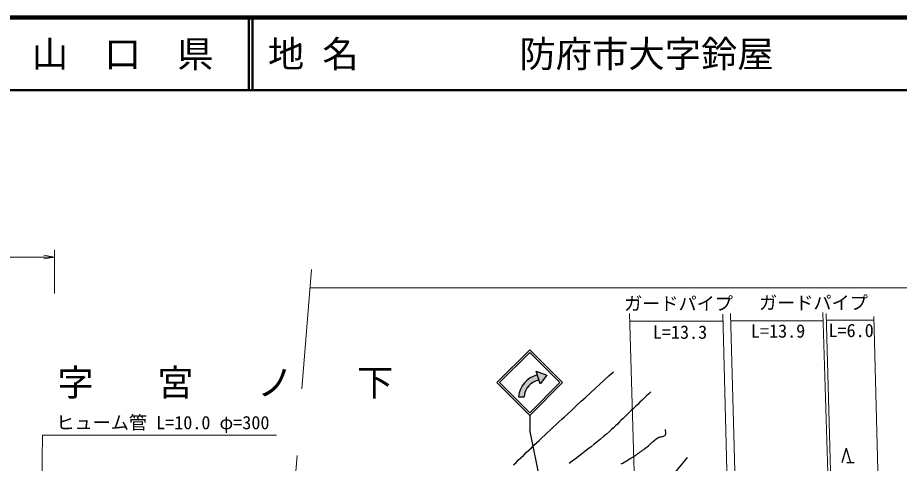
# Model space of a CAD drawing. Units: millimetres, scale not verified. Extents: x 40000 to 680000, y 20000 to 380000.
# Drawn here: x 335910 to 457347, y 318646 to 380000 of the extents above; entities that cross this region are included whole.
import ezdxf
from ezdxf.enums import TextEntityAlignment as Align

# ---------------------------------------------------------------- set-up
doc = ezdxf.new("R2010")
doc.units = ezdxf.units.MM
doc.header["$LTSCALE"] = 1000
for name, color, linetype, lineweight in [('M-BGD', 7, 'Continuous', 25), ('M-BGD-EXST', 7, 'Continuous', 25), ('M-STR-HTXT', 7, 'Continuous', 13), ('M-STR-STRC', 7, 'Continuous', 25), ('M-TTL', 2, 'Continuous', 140), ('M-TTL-LINE', 7, 'Continuous', 50)]:
    doc.layers.add(name, color=color, linetype=linetype, lineweight=lineweight)
doc.layers.add('M-BMK-HTXT', color=7, linetype='Continuous')
doc.layers.add('M-TTL-TXT', color=7, linetype='Continuous')
doc.styles.add('ＭＳ ゴシック', font='')
doc.styles.get('ＭＳ ゴシック').set_extended_font_data('MS Gothic')

# ---------------------------------------------------------------- blocks, each defined once
blk = doc.blocks.new('open_arrow')
at = {"color": 0, "linetype": 'Continuous', "lineweight": -2}
blk.add_lwpolyline([(7.5, 1.25), (0, 0), (7.5, -1.25)], dxfattribs=at)

msp = doc.modelspace()

# ---------------------------------------------------------------- hatches: boundary and pattern name
at = {"layer": 'M-STR-STRC'}
for points in [[(407503, 330831), (407730, 330121, 0.33505), (405654, 327798), (404911, 327800, -0.33299)], [(407337, 331351), (408807, 330786), (407896, 329602)], [(407337, 331351), (408807, 330786), (407896, 329602)], [(407503, 330831), (407337, 331351), (408807, 330786), (407896, 329602), (407730, 330121)]]:
    msp.add_hatch(color=256, dxfattribs=at).paths.add_polyline_path(points)

# ---------------------------------------------------------------- linework, layer by layer
at = {"layer": 'M-BGD'}
for points in [[(404206, 318452), (404560, 318784), (404913, 319118), (405265, 319452), (405617, 319787), (405968, 320122), (406319, 320458), (406670, 320793), (407022, 321128), (407374, 321462), (407727, 321795), (408116, 322161), (408505, 322526), (408895, 322890), (409285, 323255), (409676, 323618), (410067, 323982), (410458, 324345), (410849, 324708), (411241, 325071), (411632, 325434), (412264, 326019), (412896, 326602), (413529, 327185), (414162, 327768), (414796, 328351), (415429, 328933), (416063, 329515), (416697, 330097), (417330, 330680), (417963, 331262)], [(423126, 328496), (422824, 328208), (422522, 327919), (422221, 327631), (421919, 327342), (421617, 327054), (421315, 326766), (421014, 326477), (420712, 326189), (420410, 325900), (420108, 325612), (419840, 325353), (419573, 325093), (419307, 324832), (419041, 324571), (418775, 324311), (418508, 324051), (418239, 323793), (417968, 323538), (417694, 323286), (417416, 323038), (417003, 322678), (416586, 322323), (416165, 321971), (415741, 321623), (415315, 321279), (414887, 320937), (414456, 320598), (414024, 320261), (413590, 319925), (413156, 319591), (412729, 319265), (412300, 318941), (411870, 318618)], [(419043, 318562), (419241, 318682), (419439, 318800), (419638, 318919), (419837, 319037), (420035, 319156), (420233, 319275), (420430, 319396), (420626, 319518), (420821, 319643), (421014, 319770), (421179, 319881), (421343, 319993), (421506, 320107), (421669, 320222), (421830, 320338), (421990, 320456), (422150, 320574), (422309, 320694), (422467, 320814), (422625, 320936), (422776, 321059), (422924, 321187), (423069, 321319), (423213, 321453), (423357, 321586), (423502, 321718), (423650, 321845), (423802, 321967), (423959, 322081), (424124, 322185), (424221, 322232), (424326, 322267), (424437, 322294), (424550, 322316), (424662, 322338), (424772, 322363), (424875, 322395), (424970, 322438), (425054, 322497), (425123, 322574), (425158, 322638), (425179, 322707), (425188, 322779), (425189, 322854), (425182, 322932), (425171, 323011), (425159, 323090), (425148, 323169), (425139, 323247), (425137, 323323)], [(371938, 298087), (380107, 297513), (396707, 305827), (417519, 307527), (420029, 308391), (422567, 312656), (428181, 319458)]]:
    msp.add_lwpolyline(points, dxfattribs=at)
at = {"layer": 'M-BGD-EXST'}
for p, q in [((450029, 320738), (449429, 318738)), ((450029, 320738), (450629, 318738)), ((451129, 318738), (450129, 318738))]:
    msp.add_line(p, q, dxfattribs=at)
at = {"layer": 'M-STR-HTXT'}
for p, q in [((341006, 342041), (341006, 348041)), ((77321, 347041), (341006, 347041)), ((375032, 328911), (376380, 345318)), ((568115, 342792), (376172, 342792)), ((421728, 286712), (420175, 339259)), ((433016, 339166), (434193, 293418)), ((435328, 294163), (434078, 339284)), ((446792, 339433), (448089, 298981)), ((448361, 298817), (447261, 339291)), ((453826, 338870), (454830, 300154)), ((420206, 338197), (433041, 338197)), ((434106, 338285), (446828, 338285)), ((447287, 338359), (453839, 338359)), ((339352, 322545), (338694, 276953)), ((371585, 322545), (339352, 322545)), ((370559, 275524), (374403, 319717))]:
    msp.add_line(p, q, dxfattribs=at)
at = {"layer": 'M-STR-STRC'}
for p, q in [((401931, 329753), (406431, 334253)), ((410931, 329753), (406431, 334253)), ((402284, 329753), (406431, 333900)), ((410578, 329753), (406431, 333900)), ((407896, 329602), (407337, 331351)), ((407337, 331351), (408807, 330786)), ((408807, 330786), (407896, 329602)), ((401931, 329753), (406431, 325252)), ((402284, 329753), (406431, 325606)), ((406431, 325606), (410578, 329753)), ((406431, 325253), (410931, 329753)), ((404911, 327800), (405654, 327798)), ((406431, 325252), (406431, 323252)), ((414308, 284916), (406431, 323252))]:
    msp.add_line(p, q, dxfattribs=at)
for radius, start, end in [(3327, 102.62812, 176.29677), (2586, 101.16557, 175.26003)]:
    msp.add_arc((408231, 327585), radius, start, end, dxfattribs=at)
at = {"layer": 'M-TTL'}
msp.add_line((680000, 380000), (40000, 380000), dxfattribs=at)
at = {"layer": 'M-TTL-LINE'}
for p, q in [((367750, 380000), (367750, 370000)), ((368250, 380000), (368250, 370000)), ((40000, 370000), (680000, 370000))]:
    msp.add_line(p, q, dxfattribs=at)

# ---------------------------------------------------------------- block references
at = {"layer": 'M-STR-HTXT', "xscale": 200, "yscale": 200, "rotation": 180}
msp.add_blockref('open_arrow', (341006, 347041), dxfattribs=at)

# ---------------------------------------------------------------- texts
at = {"layer": 'M-BMK-HTXT', "insert": (341385, 327537), "char_height": 3666, "attachment_point": 7, "style": 'ＭＳ ゴシック'}
msp.add_mtext('\\T2.75;字宮ノ下', dxfattribs=at)
at = {"layer": 'M-STR-HTXT', "style": 'ＭＳ ゴシック'}
for s, p in [('ガードパイプ', (419427, 339174)), ('ガードパイプ', (438007, 339288)), ('L=13.3', (423395, 335244)), ('L=13.9', (436900, 335397)), ('L=6.0', (447583, 335473)), ('ヒューム管 L=10.0 φ=300', (341234, 322789))]:
    msp.add_text(s, height=1833, dxfattribs=at).set_placement(p, align=Align.BOTTOM_LEFT)
at = {"layer": 'M-TTL-TXT', "style": 'ＭＳ ゴシック'}
msp.add_text('山\u3000口\u3000県', height=3666, dxfattribs=at).set_placement((350375, 375000), align=Align.MIDDLE_CENTER)
for s, p in [('地 名', (370380, 375000)), ('防府市大字鈴屋', (405024, 375000))]:
    msp.add_text(s, height=3666, dxfattribs=at).set_placement(p, align=Align.MIDDLE_LEFT)

doc.saveas('drawing.dxf')
